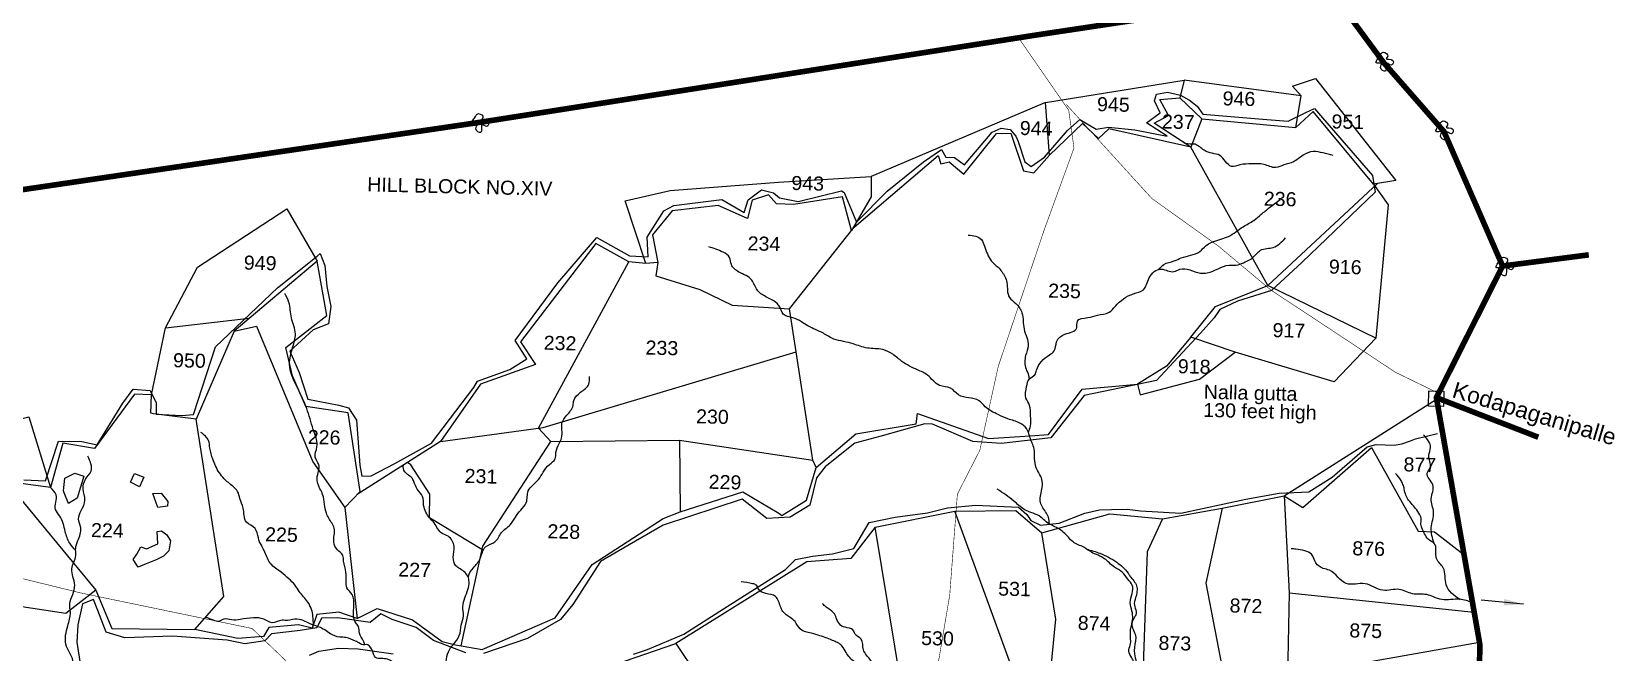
# Model space of a CAD drawing. Header units: feet. Extents: x 786471 to 797175, y 1568667 to 1582707.
# Drawn here: x 792654 to 795469, y 1576350 to 1577455 of the extents above; entities that cross this region are included whole.
import ezdxf
from ezdxf.enums import TextEntityAlignment as Align

# ---------------------------------------------------------------- set-up
doc = ezdxf.new("R2010")
doc.units = ezdxf.units.FT
doc.header["$LTSCALE"] = 15
doc.header["$MEASUREMENT"] = 0
doc.linetypes.add('HIDDEN2', pattern=[0.1875, 0.125, -0.0625])
for name, color, linetype in [('HILL', 17, 'Continuous'), ('PLOT', 7, 'Continuous'), ('PLOT NO', 7, 'Continuous'), ('ROADS', 6, 'Continuous'), ('TANKS-STREAM', 4, 'Continuous'), ('text2', 7, 'Continuous'), ('VILLAGE STONES', 240, 'Continuous')]:
    doc.layers.add(name, color=color, linetype=linetype)
doc.layers.add('VILLAGE BOUNDRY', color=5, linetype='HIDDEN2', lineweight=100)
doc.styles.get("Standard").update_dxf_attribs({"font": 'arial.ttf'})
doc.linetypes.add('DOTS', pattern='A,1e-06,-3,["●",Standard,S=3,R=0,X=-1.25,Y=-1.25],-3', length=6.000001)
doc.dimstyles.get("Standard").update_dxf_attribs({"dimtxt": 0.18, "dimasz": 35, "dimexe": 0.18, "dimexo": 0.0625, "dimgap": 0.09, "dimtad": 0, "dimtih": 1, "dimtoh": 1, "dimdec": 4, "dimzin": 0, "dimdsep": 46, "dimtxsty": 'Standard', "dimcen": 0.09, "dimadec": 0, "dimazin": 0, "dimtfac": 1, "dimtdec": 4, "dimtofl": 0, "dimtmove": 0, "dimatfit": 3, "dimfxl": 1, "dimtolj": 1, "dimtzin": 0, "dimarcsym": 0})

msp = doc.modelspace()

# ---------------------------------------------------------------- linework, layer by layer
at = {"layer": 'HILL', "lineweight": -2}
for points in [[(792640.5, 1576657.2), (792678.7, 1576655.4), (792702.1, 1576725.7), (792743.5, 1576725.6), (792771, 1576719.4), (792817, 1576793.9), (792834.9, 1576818.3), (792865.5, 1576816.5), (792875.9, 1576794.4), (792876.1, 1576774), (792921.7, 1576771.6), (792942.9, 1576773.3), (792982, 1576894.1), (793092.3, 1576999), (793162.8, 1577055.5), (793168.5, 1577060), (793176.6, 1577039.1), (793180.5, 1577001.6), (793187.6, 1576965.8), (793183.5, 1576935.2), (793155.9, 1576924.2), (793114.4, 1576886.5), (793130.9, 1576848.1), (793146.3, 1576800.8), (793201.5, 1576789.9), (793218.8, 1576785.6), (793232.9, 1576763.4), (793239.1, 1576683.1), (793242.5, 1576663.9), (793259.2, 1576664.4), (793301.4, 1576686.4), (793367, 1576722.6), (793442, 1576821.3), (793449, 1576832.9), (793506.4, 1576853.5), (793536.4, 1576872.4), (793515.7, 1576905.2), (793591.7, 1577008.1), (793661.7, 1577088.8), (793719.9, 1577055.9), (793752.8, 1577054.4), (793751.3, 1577089), (793781.1, 1577135.9), (793798.7, 1577145.5), (793884.2, 1577156.4), (793923.9, 1577133.2), (793931.1, 1577155.9), (793954.9, 1577173.7), (793976, 1577168.2), (793987, 1577159.4), (794020.1, 1577152.7), (794097.6, 1577172), (794102.2, 1577168.6), (794124.2, 1577116.1), (794178.5, 1577171.4), (794243.8, 1577223.5), (794275.8, 1577245.4), (794283.1, 1577231.6), (794298.6, 1577231.2), (794316.4, 1577218), (794365.7, 1577276), (794381.8, 1577283.5), (794398.2, 1577281.2), (794408.1, 1577269), (794412.5, 1577259.4), (794424, 1577223.3), (794435.6, 1577215.2), (794458.9, 1577232), (794500.1, 1577279.1), (794522.1, 1577299.1), (794551.1, 1577281.4), (794573.2, 1577285.4), (794619.9, 1577280.4), (794677.9, 1577269.3), (794640.8, 1577293.1), (794665.5, 1577310.4), (794655.4, 1577331.9), (794658.8, 1577344.2), (794678.1, 1577347.7), (794701.6, 1577341.9), (794717.7, 1577333.2), (794731, 1577322.3), (794741.3, 1577308.5), (794855.4, 1577298.9), (794893.1, 1577295.9), (794924.9, 1577311.2), (794940.1, 1577318.5), (794954.7, 1577301.5), (795043.8, 1577199.1), (795048.5, 1577169.5), (794918.2, 1577044.8), (794863.5, 1576994.4), (794803.3, 1576975.5), (794771.6, 1576960.6), (794761.5, 1576945.7), (794737.2, 1576918.1), (794697.2, 1576875.3), (794658.7, 1576834.2), (794547.2, 1576811.1), (794529.6, 1576807.4), (794470.7, 1576732), (794381.9, 1576722), (794331.7, 1576725.4), (794259.7, 1576756), (794245.8, 1576756.9), (794165.5, 1576734.5), (794121.4, 1576722.2), (794068.1, 1576680.4), (794053, 1576660.5), (794040.9, 1576611.9), (794005.9, 1576590.9), (793964.4, 1576588.2), (793920.6, 1576622.9), (793779.8, 1576576.7), (793719.3, 1576541.5), (793668.2, 1576511.7), (793618.4, 1576435.1), (793596.9, 1576408.4), (793537.6, 1576374.3), (793459.7, 1576348)], [(793726.8, 1576346.6), (793751.6, 1576355), (793816.6, 1576382.2), (793887.3, 1576427.5), (793997.5, 1576497.7), (794015.7, 1576515.4), (794045.8, 1576521.1), (794081.3, 1576525.6), (794119.5, 1576534.8), (794146.6, 1576581.1), (794192.8, 1576590.7), (794250.4, 1576598.5), (794286.2, 1576607.2), (794336.9, 1576612.2), (794413.1, 1576608.6), (794427.9, 1576595.2), (794435.1, 1576585), (794452.1, 1576576.2), (794485.5, 1576579.9), (794531.1, 1576597.5), (794557.1, 1576604), (794578.8, 1576604.3), (794606.3, 1576604.8), (794630.1, 1576601.9), (794702.3, 1576597.8), (794818.2, 1576623), (794877.1, 1576633.2), (794930.5, 1576635.9), (794971.7, 1576661.9), (795034, 1576715.7), (795050.3, 1576720), (795082.1, 1576718.9), (795096.2, 1576721.1), (795111.1, 1576726.7), (795120.5, 1576730.2), (795159.4, 1576739.5)], [(793427.7, 1576349.2), (793370.4, 1576370.9), (793339.2, 1576394.1), (793296.9, 1576408.6), (793276.2, 1576418.8), (793257.4, 1576402.8), (793199.8, 1576411.2), (793170.7, 1576410.7), (793162.5, 1576393.7), (793132.5, 1576389.1), (793081.7, 1576383), (793069.9, 1576370.7), (793034.3, 1576365), (793002.7, 1576371.5), (792905.3, 1576378.8), (792820.2, 1576375.6), (792787.1, 1576386), (792771.9, 1576424.6), (792764.4, 1576443.8), (792744.8, 1576436.1), (792736.6, 1576399.2), (792734.5, 1576367.8), (792741, 1576325.7)], [(793149.6, 1576345), (793166.2, 1576352), (793201.3, 1576357.2), (793236, 1576356.4), (793298.2, 1576347.2)]]:
    msp.add_lwpolyline(points, dxfattribs=at)
at = {"layer": 'HILL', "linetype": 'ByBlock', "lineweight": -2}
for points in [[(792711, 1576637.5), (792713.1, 1576659.9), (792731.4, 1576669.3), (792747.1, 1576663.9), (792735.6, 1576624.7), (792720.2, 1576614.7), (792712, 1576634), (792711, 1576637.5)], [(792830.6, 1576652.8), (792837.4, 1576668.7), (792853.9, 1576661.7), (792851.7, 1576656.4), (792846.6, 1576644.4), (792830.6, 1576652.8)], [(792870, 1576633), (792884.9, 1576633.6), (792897, 1576618.8), (792896.6, 1576610.2), (792879.1, 1576608.1), (792870, 1576633)], [(792841.9, 1576524.9), (792848.6, 1576537.7), (792858.7, 1576534.3), (792879.2, 1576543.4), (792878.1, 1576565.1), (792885.8, 1576566.6), (792895.4, 1576559.2), (792901.6, 1576548.7), (792898.6, 1576530.6), (792889.2, 1576521.4), (792876.3, 1576514.5), (792858.2, 1576507.4), (792844.1, 1576501.9), (792835, 1576515), (792841.9, 1576524.9)]]:
    msp.add_lwpolyline(points, dxfattribs=at)
at = {"layer": 'PLOT', "lineweight": -2}
for points in [[(794460.8, 1577329.3), (794708.1, 1577368.9), (794700.4, 1577337.1), (794739.6, 1577300.2), (794719.8, 1577249.8), (794654.5, 1577292.3), (794680.4, 1577306.2), (794664.8, 1577334.5), (794700.4, 1577337.1)], [(794739.6, 1577300.2), (794906.8, 1577284.5), (794916.3, 1577341.2), (794708.1, 1577368.9)], [(794916.3, 1577341.2), (794901, 1577357.9), (794942.1, 1577372), (795085.5, 1577190.1), (795045.2, 1577183.5), (794937.7, 1577312.8), (794906.8, 1577284.5)], [(793234.1, 1576410.2), (793270, 1576427.9), (793333.2, 1576407.7), (793385.6, 1576369.2), (793409.6, 1576363.1), (793457.1, 1576354.8), (793587, 1576411.5), (793653.1, 1576506.2), (793779.8, 1576588.3), (793809.7, 1576600.2), (793921.5, 1576635.9), (793985.9, 1576597.6), (793991.1, 1576593.9), (794035.3, 1576620.9), (794052, 1576678.9), (794046.3, 1576692), (794016.6, 1576885.2), (794004.9, 1576961.4), (794120.1, 1577107.1), (794269.4, 1577234.6), (794274.6, 1577219.6), (794289.1, 1577223.5), (794315.4, 1577201.6), (794373.7, 1577274.1), (794399.2, 1577274.7), (794421.8, 1577207.1), (794440.4, 1577203.7), (794467.9, 1577235.3), (794460.8, 1577329.3), (794150, 1577197.5), (794150.3, 1577160.9), (794115.5, 1577101.3), (794099.3, 1577161.2), (794011.8, 1577147.2), (793981.7, 1577148.8), (793967.2, 1577164.4), (793938.5, 1577154.9), (793930.1, 1577122.4), (793877.8, 1577145.4), (793795.9, 1577135.9), (793760.4, 1577093.3), (793770.3, 1577044.3), (793749, 1577042.6), (793712.1, 1577153.9), (793792.1, 1577172.5), (793985, 1577187.3), (794150, 1577197.5)], [(794719.7, 1576911.1), (794763.6, 1576966), (794857, 1577003.3), (794719.8, 1577249.8), (794574, 1577282.4), (794555.5, 1577264.8), (794527.1, 1577291.7), (794467.9, 1577235.3)], [(795045.2, 1577183.5), (795071.8, 1577147.1), (795049.7, 1576909.2), (794857, 1577003.3), (795052.6, 1577184.8)], [(792868, 1576808.3), (792892.5, 1576927.7), (792949.5, 1577035.9), (793108.9, 1577139.6), (793162.8, 1577046.8), (793014.9, 1576922.1), (792947.4, 1576764.9)], [(793749, 1577042.6), (793718.6, 1577045.2), (793659.5, 1577078), (793525.4, 1576903), (793552.3, 1576862.5), (793454.3, 1576827.5), (793382.6, 1576725.3), (793234.2, 1576630.8)], [(793014.9, 1576922.1), (793055.1, 1576930.6), (793155.3, 1576688.9), (793212.4, 1576607.8), (793239.4, 1576636.3), (793218.2, 1576776.4), (793142.9, 1576787.6), (793118.9, 1576842.2), (793107, 1576892.9), (793180.5, 1576950), (793162.8, 1577046.8)], [(793557.2, 1576749), (793718.6, 1577045.2)], [(793770.3, 1577044.3), (793766.3, 1577020.6), (793844.7, 1576995.8), (793902.5, 1576968.2), (794004.9, 1576961.4)], [(792892.5, 1576927.7), (793042, 1576945)], [(794052, 1576678.9), (794122.9, 1576739), (794230.5, 1576756.9), (794232.7, 1576775.5), (794359.6, 1576730.6), (794433.7, 1576735.7), (794466, 1576738), (794526.5, 1576818.6), (794624.6, 1576827.3), (794629.4, 1576808.6), (794735.3, 1576836.3), (794798.7, 1576884.2), (794719.7, 1576911.1), (794676.6, 1576859.8), (794624.6, 1576827.3)], [(795049.7, 1576909.2), (794975.2, 1576831.7), (794798.7, 1576884.2)], [(793382.6, 1576725.3), (793565.8, 1576750.2), (794016.6, 1576885.2)], [(792768.4, 1576460.4), (792797.2, 1576392.2), (792945, 1576390.6), (792996.5, 1576449.4), (792947.4, 1576764.9), (792871.1, 1576774.6), (792866.8, 1576776.1), (792868, 1576808.3), (792837.4, 1576809.9), (792766.3, 1576713.1), (792710, 1576722.6), (792687.7, 1576643.2)], [(793756.9, 1575817.3), (793638.8, 1575840.4), (793637.8, 1575897.7), (793648.6, 1575954.5), (793946.4, 1576011.4), (793914.2, 1576198.5), (794215.9, 1576220.9), (794157.4, 1576573), (794299.1, 1576601.5), (794408.2, 1576602.4), (794454.3, 1576562.7), (794575.6, 1576596.4), (794669.4, 1576587.9), (794775.8, 1576606.6), (794886, 1576628.8), (795158, 1576800.5)], [(792415, 1576668.5), (792414, 1576709.1), (792649.1, 1576769.6), (792687.7, 1576643.2), (792608.7, 1576654.3), (792607.9, 1576676.1), (792576, 1576691.4), (792415, 1576668.5)], [(793557.2, 1576749), (793579.6, 1576725.3), (793808.9, 1576727.9), (794046.3, 1576692)], [(793419.9, 1576361.3), (793458.1, 1576539.3), (793579.6, 1576725.3)], [(793808.9, 1576727.9), (793809.7, 1576600.2)], [(794886, 1576628.8), (794919.5, 1576607.8), (795041.7, 1576714.5), (795125.2, 1576565.6), (795154.3, 1576564.6), (795206.9, 1576523.4)], [(793330, 1576683.8), (793324.1, 1576688.1)], [(793456.7, 1576532.8), (793363.1, 1576589.4), (793364.1, 1576631.8), (793330, 1576683.8)], [(792608.7, 1576654.3), (792768.4, 1576460.4), (792715.3, 1576419.2), (792569.6, 1576441.2)], [(794886, 1576628.8), (794895.3, 1576456.2), (794892.2, 1576307.6), (794881.6, 1576102.5)], [(793212.4, 1576607.8), (793234.1, 1576410.2), (793201.5, 1576421.7), (793162.6, 1576417.6), (793154.4, 1576393.1), (793129.9, 1576399.2), (793076.9, 1576393.9), (793067.4, 1576378), (793021.5, 1576374.6), (792945, 1576390.6)], [(794449.8, 1576189.3), (794299.1, 1576601.5)], [(794775.8, 1576606.6), (794746.6, 1576473.3), (794779, 1576307.1), (794759.5, 1576127.2), (794737.3, 1575933.4)], [(794157.4, 1576573), (794114.2, 1576517.2), (794035.6, 1576511.2), (793802.1, 1576365.4), (793914.2, 1576198.5), (793690.9, 1576174.3), (793661.2, 1576214.8), (793595.6, 1576215.8), (793601.9, 1576297), (793802.1, 1576365.4)], [(794669.4, 1576587.9), (794642.2, 1576528.7), (794634.6, 1576309.4)], [(794461.6, 1576226.2), (794479.3, 1576409.1), (794454.3, 1576562.7)], [(794895.3, 1576456.2), (795224.9, 1576421.4)], [(794892.2, 1576307.6), (795234.3, 1576367.9)]]:
    msp.add_lwpolyline(points, dxfattribs=at)
at = {"layer": 'ROADS', "linetype": 'DOTS', "lineweight": -3, "ltscale": 0.25, "const_width": 1}
for points in [[(794015.8, 1574400.1), (794008.6, 1574613), (793999.7, 1574719.6), (794012, 1574887.8), (794036, 1575158), (794065.9, 1575213.9), (794064.7, 1575307.4), (794110.5, 1575416.5), (794144, 1575510), (794139.8, 1575639.1), (794171, 1575721.8), (794189.7, 1575871.7), (794245.6, 1576018.2), (794245.6, 1576188.1), (794290.2, 1576451.2), (794303.9, 1576631.6), (794343.9, 1576709.8), (794376.8, 1576859.4), (794459.2, 1577103.9), (794511.7, 1577248), (794502.3, 1577315.3), (794410.3, 1577448.1)], [(794497.8, 1577325.8), (794650.4, 1577158.2), (794769, 1577073.4), (794863.5, 1576994.4), (794937, 1576946.1), (795084.3, 1576848.8), (795164.8, 1576809.6)], [(794199.4, 1575884), (794059.4, 1575917.6), (793911.1, 1575969.6), (793731.9, 1576038.9), (793652.2, 1576087.3), (793580.2, 1576146.2), (793553.1, 1576169.7), (793452.4, 1576218.1), (793291.3, 1576268.4), (793118.7, 1576324), (793047.1, 1576392.4), (792741.7, 1576455.7), (792381.3, 1576544.3), (792234.5, 1576573.6), (792052.7, 1576629.6), (791791.2, 1576745), (791631, 1576846.7), (791563.4, 1576855.9)]]:
    msp.add_lwpolyline(points, dxfattribs=at)
at = {"layer": 'TANKS-STREAM', "lineweight": -2}
for points in [[(794973.7, 1577234.9), (794955.6, 1577239.2), (794937.8, 1577241.8), (794920, 1577235), (794902.7, 1577223.5), (794885.5, 1577218), (794871.3, 1577213.2), (794850.3, 1577218.8), (794828.2, 1577219.9), (794807.5, 1577218), (794792.5, 1577215.4), (794771.5, 1577234.7), (794758.2, 1577238.6), (794743.6, 1577244), (794727.5, 1577254.6), (794710.2, 1577256.1), (794703.9, 1577260.2)], [(794662.8, 1577031.8), (794671.8, 1577040.7), (794690.5, 1577046.9), (794703, 1577052.4), (794735.7, 1577063.7), (794747.2, 1577074.3), (794786.9, 1577090.6), (794813.1, 1577107.8), (794832.1, 1577119.2), (794845.4, 1577130), (794860.3, 1577142.1), (794879.1, 1577156.5)], [(794323.3, 1577093.1), (794346.7, 1577084.9), (794352.3, 1577073.2), (794357.3, 1577059.3), (794364.4, 1577047.1), (794376.4, 1577035.6), (794388.4, 1577019.4), (794392, 1577008.5), (794396.5, 1576982.1), (794408.3, 1576971), (794419, 1576954.6), (794422.7, 1576925.7), (794430.3, 1576895.9), (794425.6, 1576878.5), (794426.2, 1576854.4), (794430.8, 1576843), (794431.9, 1576836.6)], [(794430.3, 1576741.9), (794434.4, 1576753), (794434.3, 1576771.3), (794432.7, 1576789.7), (794426, 1576802.6), (794427.3, 1576823.3), (794432.3, 1576837.1), (794441.9, 1576844.2), (794445.1, 1576852.5), (794467.8, 1576879.7), (794476.4, 1576886.7), (794480.8, 1576903.1), (794495.5, 1576916.4), (794516.5, 1576927.8), (794517.8, 1576939.7), (794536.2, 1576946), (794553.6, 1576950.4), (794574.6, 1576955.5), (794585.4, 1576966.2), (794617.9, 1576988.6), (794635.3, 1576995.6), (794645.6, 1577016.9), (794667.1, 1577032.3), (794689.8, 1577028), (794700.3, 1577032.1), (794736.9, 1577025.3), (794749.1, 1577025.6), (794788.2, 1577039.4), (794804.3, 1577040), (794816.5, 1577045.1), (794829.7, 1577052.4), (794844.2, 1577065.9), (794866.7, 1577071.1), (794888.6, 1577087.8)], [(794468, 1576578.4), (794466, 1576590.4), (794461, 1576600.1), (794451.4, 1576619.5), (794455.2, 1576643.4), (794454.5, 1576658), (794444.5, 1576678.7), (794441.6, 1576695.1), (794440.5, 1576712.1), (794433, 1576733.2), (794427, 1576748.8), (794415.4, 1576758.2), (794394, 1576765.7), (794376.5, 1576773.3), (794353.5, 1576787.4), (794342.6, 1576798), (794306.1, 1576808.5), (794291.8, 1576820.4), (794272.1, 1576825.2), (794250.9, 1576843.4), (794232.6, 1576853), (794205.2, 1576868), (794188.8, 1576880.7), (794170.9, 1576889), (794143.5, 1576891.8), (794118.1, 1576899.2), (794101.2, 1576903.5), (794083.6, 1576907.9), (794065.1, 1576918.1), (794037.5, 1576931.2), (794025.9, 1576938.5), (794010.5, 1576945.7), (793993.6, 1576952.3), (793987.4, 1576965), (793962.5, 1576983.3), (793947.1, 1576995.4), (793937.7, 1577012.7), (793914.5, 1577027.2), (793901.2, 1577040.3), (793898, 1577052.8), (793886.4, 1577062.4), (793860.7, 1577072)], [(793248.1, 1576363.4), (793245.5, 1576370), (793238.5, 1576384), (793236.6, 1576396.1), (793231.8, 1576402.6), (793227.8, 1576415.5), (793228.4, 1576433.6), (793225.2, 1576452.8), (793216, 1576464.7), (793214.5, 1576476.7), (793214.3, 1576492.7), (793210.2, 1576512.5), (793208.5, 1576522.6), (793199.1, 1576532.5), (793192.7, 1576546.1), (793193.3, 1576570.8), (793188.9, 1576580.3), (793179.5, 1576597.6), (793175.9, 1576613.5), (793172.8, 1576631.3), (793168, 1576641), (793162.9, 1576660.2), (793166, 1576684.3), (793159.4, 1576697.7), (793162.7, 1576715.9), (793157.7, 1576742), (793146, 1576779.6), (793130.9, 1576814.9), (793114, 1576863.1), (793119.3, 1576892.9), (793124.3, 1576917.3), (793117.2, 1576945.7), (793112.6, 1576973), (793105.2, 1576989.2)], [(792883.6, 1576172), (792901.3, 1576170.3), (792906.6, 1576161.6), (792913.9, 1576157.5), (792923.6, 1576155.3), (792933.6, 1576147.7), (792946.8, 1576134.5), (792960.8, 1576133.9), (792971.5, 1576129.9), (792981.1, 1576122.9), (792987.1, 1576115.5), (793008.4, 1576113.4), (793028.6, 1576107.3), (793046.5, 1576102.1), (793057.7, 1576100.3), (793081.3, 1576093.8), (793103.6, 1576090.6), (793124, 1576084.9), (793139.4, 1576081.5), (793159.8, 1576079.6), (793169.4, 1576075.9), (793181.5, 1576076.2), (793191.5, 1576078.2), (793200.8, 1576087), (793206.7, 1576097.5), (793215.4, 1576104), (793222.7, 1576115.1), (793230.7, 1576125.6), (793243.5, 1576133.8), (793255.3, 1576140.9), (793269.1, 1576150.5), (793282.3, 1576156.3), (793295.8, 1576169.1), (793313.1, 1576172.8), (793330.1, 1576178.2), (793346.1, 1576187.4), (793357.2, 1576194.8), (793374.2, 1576192.8), (793398.8, 1576181.4), (793416, 1576175.6), (793431.2, 1576176.1), (793450.6, 1576172.5), (793473.6, 1576173.6), (793489.3, 1576169.9), (793500.8, 1576168.3), (793507.3, 1576171.2), (793491.6, 1576189.2), (793483.1, 1576202.8), (793477.5, 1576220.6), (793470, 1576231.2), (793445.2, 1576247.3), (793431.7, 1576261.6), (793413.6, 1576266.1), (793401.8, 1576279.8), (793391, 1576285), (793374.2, 1576292.6), (793364.9, 1576300.3), (793369.7, 1576308.2), (793376.1, 1576313.8), (793389.3, 1576323.5), (793392.7, 1576333.2), (793396.9, 1576350.9), (793405.8, 1576364.1), (793416.3, 1576379.8), (793419.9, 1576398.4), (793423.8, 1576415.1), (793422.7, 1576431.5), (793431.8, 1576461.8), (793433.8, 1576475.5), (793432.9, 1576484.7), (793441.6, 1576500.6), (793453.3, 1576516.9), (793463.2, 1576537.8), (793479.9, 1576546.7), (793491.5, 1576563.1), (793506.8, 1576577.1), (793516.3, 1576590.4), (793525.8, 1576603.1), (793535.6, 1576616.4), (793539.3, 1576637.3), (793557.6, 1576657.8), (793565.6, 1576670.7), (793576.9, 1576684.7), (793587, 1576694.4), (793588.6, 1576705.8), (793594.5, 1576721.9), (793598.4, 1576731.5), (793599.3, 1576746.4), (793599.3, 1576757.9), (793607.8, 1576772), (793619.1, 1576789.5), (793620.5, 1576798.7), (793632.4, 1576813.1), (793647, 1576827.3), (793648.6, 1576840.9)], [(793156.3, 1576398.6), (793155.6, 1576413.8), (793152.9, 1576426.4), (793146.6, 1576439.1), (793131, 1576458.4), (793123.1, 1576470), (793112.5, 1576480.9), (793098.7, 1576492.8), (793080.1, 1576507.8), (793070, 1576528.2), (793058.2, 1576553.7), (793052.4, 1576570.6), (793037.3, 1576581.8), (793031.2, 1576606.9), (793025.3, 1576623.6), (793021.3, 1576636.4), (793012.8, 1576645.6), (792997.4, 1576659.1), (792981.9, 1576682), (792977.2, 1576693.8), (792971.8, 1576713.7), (792969.4, 1576727.2), (792955.7, 1576741.7)], [(795153.4, 1576543.8), (795148.4, 1576571.8), (795152.5, 1576599.8), (795148.4, 1576623.3), (795151.1, 1576648.3), (795141.1, 1576668.9), (795146.2, 1576679), (795144, 1576700.9), (795147.2, 1576714.3), (795143.7, 1576726.1), (795134.6, 1576737.4)], [(794364.1, 1575418.6), (794386.8, 1575423.1), (794407.5, 1575428.1), (794427.1, 1575426.4), (794446.6, 1575426.5), (794470.8, 1575434.3), (794486.2, 1575435.4), (794501.3, 1575435.1), (794520.1, 1575447.8), (794534.4, 1575455.8), (794558.5, 1575458), (794584.3, 1575468.8), (794619.2, 1575460.8), (794636.6, 1575456.1), (794678.1, 1575443), (794702.1, 1575424.1), (794712.6, 1575414.6), (794726.2, 1575388.5), (794741.5, 1575379.8), (794763.2, 1575341.8), (794769.9, 1575322.8), (794777.5, 1575318.8), (794799, 1575325.6), (794813.9, 1575323.7), (794840.1, 1575314.1), (794855.1, 1575309.6), (794877.5, 1575300.9), (794900.5, 1575296.6), (794914.1, 1575295.5), (794923.4, 1575295.1), (794931.1, 1575297.6), (794943.4, 1575300.8), (794940.9, 1575327.1), (794942.6, 1575343.1), (794949.4, 1575352.6), (794961.5, 1575363.5), (794971.9, 1575385.3), (794975.3, 1575405.3), (794988.7, 1575422.4), (794995.4, 1575456.8), (794986.2, 1575487.4), (794987.7, 1575522.7), (794983.2, 1575544.5), (794971.4, 1575567.3), (794962.5, 1575584.4), (794960, 1575603.5), (794949.3, 1575632.9), (794944.6, 1575649.9), (794920.7, 1575674), (794908.5, 1575688.2), (794901.6, 1575702.9), (794893.3, 1575711.4), (794883.7, 1575725.2), (794863.1, 1575746.5), (794851.8, 1575757.3), (794841, 1575765.3), (794830, 1575782.8), (794821.6, 1575803.8), (794805.3, 1575821.8), (794797.7, 1575840.1), (794794.1, 1575878.4), (794782.5, 1575896.6), (794765.1, 1575912.1), (794745.4, 1575937.1), (794729.9, 1575949.5), (794720.5, 1575978.2), (794708.8, 1575998.5), (794694.9, 1576016.4), (794676.7, 1576030.5), (794666.6, 1576044.5), (794661.1, 1576056.6), (794648.5, 1576065.8), (794626.6, 1576071.9), (794603.3, 1576066.5), (794589.5, 1576077.2), (794578.9, 1576080.6), (794568.5, 1576087.8), (794553.9, 1576099.3), (794542.1, 1576115.7), (794530, 1576126.6), (794516.4, 1576139.1), (794510.3, 1576149.6), (794492.4, 1576161.8), (794483.4, 1576176.2), (794470.8, 1576185), (794456.3, 1576191.9), (794444.9, 1576202.5), (794431.5, 1576213.4), (794423, 1576220.2), (794414.9, 1576226.8), (794394.7, 1576229), (794379.5, 1576235.8), (794356.1, 1576243.9), (794334.8, 1576246.7), (794321.5, 1576253), (794305.7, 1576255.5), (794288.8, 1576253.8), (794277, 1576259.8), (794264, 1576260.1), (794252.4, 1576255.5), (794248.5, 1576247), (794248.1, 1576230.4), (794246.3, 1576216.8), (794234.6, 1576208.4), (794230.5, 1576187.5), (794228.2, 1576176.2), (794215.1, 1576166), (794205.2, 1576159.1), (794190.8, 1576158.3), (794178.1, 1576159.9), (794161.4, 1576160.4), (794147.8, 1576154.6), (794141.1, 1576155.2), (794122.3, 1576159.9), (794110.8, 1576163.3), (794087, 1576159.9), (794067.6, 1576160.4), (794057.7, 1576155.3), (794041.9, 1576155.1), (793999.1, 1576152.2), (793968.6, 1576150.7), (793943.5, 1576159.7), (793929.5, 1576166.4), (793907.3, 1576169.1), (793892, 1576162.3), (793876.9, 1576159.3), (793860.7, 1576155.8), (793844.7, 1576158.2), (793821.5, 1576155.3), (793806, 1576152.8), (793785.4, 1576152.6), (793765.1, 1576149.9), (793742, 1576141.2), (793723.8, 1576143.9), (793708.7, 1576145), (793690.5, 1576143.8), (793674.7, 1576144.7), (793645.6, 1576149.8), (793619.7, 1576145.5), (793603.4, 1576149.8), (793583.1, 1576149.9), (793555.5, 1576153.2), (793541.1, 1576151), (793527.4, 1576156.8), (793492.9, 1576160.9), (793467.7, 1576159.2), (793446.5, 1576166), (793421.4, 1576166.7), (793386.6, 1576175.9), (793364.1, 1576186), (793339.9, 1576173.8), (793326.1, 1576169.5), (793310.1, 1576164), (793296.1, 1576155.1), (793281.2, 1576148.9), (793257.6, 1576132), (793242.1, 1576121.4), (793225, 1576100), (793221.8, 1576096.9), (793213.7, 1576092), (793206.8, 1576082.7), (793194.5, 1576071.1), (793181.4, 1576067.6), (793160.6, 1576069.6), (793127.1, 1576076.4), (793107.4, 1576084.4), (793074.9, 1576085), (793063.3, 1576091.5), (793032.9, 1576097.4), (793024.6, 1576101.9), (793010, 1576104.5), (792994.5, 1576106.4), (792986.4, 1576111.5), (792973.8, 1576120.6), (792963.6, 1576126.3), (792946, 1576130.8), (792935.5, 1576139.5), (792922.2, 1576150), (792906.8, 1576155.6), (792888.1, 1576171.5), (792873.1, 1576174.8), (792861.3, 1576185.3), (792856, 1576199.9), (792850.1, 1576212.8), (792832.9, 1576231.1), (792821.3, 1576243.3), (792810.4, 1576256.6), (792788.5, 1576263.2), (792772.2, 1576267), (792751.7, 1576285.3), (792742.1, 1576298.8), (792729.2, 1576313.6), (792727.9, 1576335.1), (792721.7, 1576349.4), (792715.3, 1576364.4), (792718.6, 1576397.1), (792723.2, 1576421.3), (792722.1, 1576436.2), (792727.6, 1576452.9), (792730.9, 1576469.6), (792725.9, 1576498.9), (792732.8, 1576522.4), (792732.7, 1576535.2), (792736.8, 1576548.9), (792741.6, 1576571.7), (792737.7, 1576587.7), (792742.7, 1576602.5), (792749.1, 1576620.8), (792746.2, 1576641.2), (792750.2, 1576658.3), (792760.2, 1576672.8), (792754.3, 1576699.2)], [(793432.9, 1576483), (793426.6, 1576492), (793417.6, 1576498.4), (793410.1, 1576504.2), (793405.5, 1576519), (793407.2, 1576538.5), (793396.3, 1576556.6), (793384, 1576562.9), (793376.4, 1576572.5), (793369.8, 1576582.7), (793363.1, 1576589.4), (793356.9, 1576599.5), (793352.8, 1576611.3), (793351, 1576627.5), (793341.3, 1576640.7), (793335.4, 1576654.2), (793331.5, 1576660.7), (793324, 1576666.7), (793316.6, 1576677.6), (793316.8, 1576683.4)], [(795199.8, 1576443.6), (795175, 1576470.1), (795169.8, 1576500.4), (795157.9, 1576516.9), (795153.8, 1576544), (795143, 1576551.2), (795136.6, 1576561.1), (795131.4, 1576571.4), (795130, 1576580.2), (795130.4, 1576588.1), (795124.3, 1576601), (795116.7, 1576610.9), (795108.1, 1576620.9), (795103.1, 1576629.8), (795100.3, 1576640.7), (795097.9, 1576649.1), (795094.5, 1576656.1), (795084.8, 1576668.2)], [(792732.7, 1576531.1), (792722, 1576544.5), (792714.1, 1576565), (792704.4, 1576592.6), (792697, 1576604.4), (792697.8, 1576630.4), (792687.7, 1576643.2)], [(794893.3, 1575840.6), (794883.9, 1575845.8), (794877.8, 1575856), (794869, 1575872), (794861.5, 1575885.8), (794857.3, 1575895.7), (794853.1, 1575904.9), (794840.3, 1575913.1), (794828.6, 1575923.8), (794823.6, 1575941.6), (794812.6, 1575954.2), (794791.2, 1575972.4), (794780.5, 1575983.4), (794771.5, 1576004.2), (794765.8, 1576020.2), (794756.6, 1576024.6), (794741.5, 1576041.6), (794737.2, 1576060.9), (794722.7, 1576076.3), (794716.6, 1576085.9), (794709.8, 1576101.8), (794699.7, 1576116.6), (794689.2, 1576124.2), (794681, 1576136.8), (794676, 1576152.7), (794667.4, 1576164.4), (794659.9, 1576189), (794651.3, 1576198.4), (794647.3, 1576211), (794647, 1576220.3), (794633.3, 1576236.9), (794624.2, 1576258.9), (794625.2, 1576275.8), (794622.1, 1576282.5), (794616.7, 1576305.7), (794618.3, 1576331.2), (794615, 1576340.1), (794609.4, 1576352), (794612, 1576362.9), (794612.7, 1576373.3), (794612.5, 1576390.1), (794616.3, 1576410), (794615, 1576423.5), (794612.1, 1576438.6), (794615.6, 1576469.3), (794607.8, 1576480), (794597.6, 1576492.7), (794583.8, 1576501.5), (794566.1, 1576516.7), (794542.7, 1576528.3), (794529.1, 1576537), (794510, 1576546.6), (794501.8, 1576555), (794483.2, 1576570.7), (794462, 1576582.4), (794452.7, 1576590.8), (794438.7, 1576597.7), (794422.8, 1576604.5), (794404.7, 1576619.2), (794375, 1576640.4)], [(792728.2, 1574890.2), (792754.9, 1574905.6), (792778.2, 1574919.2), (792796.7, 1574940.6), (792821.8, 1574989.7), (792825.6, 1575027.6), (792833.3, 1575066.2), (792834.3, 1575125.6), (792817.8, 1575189.3), (792802.7, 1575210.4), (792802, 1575243.1), (792794.2, 1575283.7), (792806.1, 1575306.3), (792797.2, 1575324.8), (792811.4, 1575349.5), (792821.3, 1575378), (792833.2, 1575407.9), (792841.5, 1575438.9), (792859.7, 1575467.3), (792866, 1575489.6), (792874.5, 1575515.2), (792881.6, 1575542.1), (792888.8, 1575572.3), (792896.9, 1575592.7), (792896.5, 1575631.6), (792905.1, 1575661.9), (792903.9, 1575681.6), (792897.2, 1575702.5), (792893.7, 1575725.9), (792886.5, 1575744.7), (792885.5, 1575784.4), (792885.8, 1575825.3), (792887.8, 1575856.8), (792867.2, 1575888.8), (792862.3, 1575901.6), (792857, 1575921.8), (792841.1, 1575934.4), (792814.7, 1575944.4), (792809.4, 1575950.7), (792802.9, 1575977.4), (792801.1, 1576013.2), (792796.5, 1576039.2), (792788.9, 1576052.3), (792779.1, 1576072.3), (792764.3, 1576095.3), (792754.6, 1576117.6), (792745, 1576138.3), (792731.2, 1576153), (792722, 1576167.3), (792712.7, 1576188.1), (792675.6, 1576240.8), (792658.3, 1576268), (792649.2, 1576285.4), (792635.2, 1576302.5), (792614.3, 1576340.2), (792601.1, 1576359.4), (792588.2, 1576369.3), (792578.7, 1576389.8), (792560.3, 1576416.2), (792547.7, 1576424.3), (792540.8, 1576427.1), (792515.3, 1576453), (792503.7, 1576466.4), (792492.6, 1576474.1), (792469.8, 1576480.8), (792455.4, 1576487.1), (792438.9, 1576498.3), (792410.4, 1576515.5), (792393.1, 1576519.6), (792380.4, 1576527.3), (792362.6, 1576533), (792343.3, 1576534.2), (792322, 1576534), (792303.4, 1576536.3), (792281.9, 1576539.5), (792244.8, 1576544.2), (792217.3, 1576545.6), (792187, 1576549.2), (792158.5, 1576546.3), (792133.4, 1576548.4), (792097.2, 1576553.1), (792054.8, 1576553.4), (792048, 1576552.3), (792041, 1576532.5), (792039.4, 1576522.1), (792032.9, 1576511.7), (792016.3, 1576498.2), (792016.1, 1576482)], [(792027.3, 1576568), (792035, 1576561.1), (792050.4, 1576559.2), (792072.2, 1576559.3), (792088.4, 1576561.2), (792111.6, 1576562.5), (792137, 1576554.5), (792152.1, 1576551.1), (792167.9, 1576552.8), (792186.3, 1576555.4), (792212.3, 1576553.8), (792227.6, 1576551), (792250.5, 1576550), (792277.6, 1576551.1), (792294.5, 1576548.4), (792316.5, 1576542.2), (792329.4, 1576545.2), (792350.2, 1576545.1), (792366, 1576540.9), (792388.9, 1576531.2), (792405.7, 1576531.5), (792424.1, 1576524.5), (792432.9, 1576516.6), (792444.8, 1576509.1), (792456.9, 1576501.1), (792468.4, 1576498), (792483.2, 1576493.9), (792491.4, 1576487), (792507.3, 1576474.8), (792528, 1576455.8), (792541.9, 1576442.7), (792552.7, 1576430.9), (792568, 1576423.6), (792577.1, 1576412.1), (792583.8, 1576401.2), (792592.7, 1576385.2), (792599.9, 1576376.7), (792613.5, 1576360.9), (792620.7, 1576347.5), (792628.7, 1576335.2), (792633, 1576323.3), (792639, 1576310.7), (792648.1, 1576298.9), (792656.3, 1576288), (792665.6, 1576268.8), (792669.6, 1576258.3), (792684, 1576241.9), (792691.4, 1576230.1), (792701.2, 1576215.6), (792712.3, 1576197.9), (792726.1, 1576178.6), (792741.6, 1576152.8), (792755.5, 1576129.4), (792763.2, 1576112.8), (792774.5, 1576092.5), (792790.9, 1576065.6), (792798.5, 1576043.1), (792804.7, 1576019.7), (792807, 1576002.1), (792810.2, 1575985.9), (792810.6, 1575965.1), (792811.7, 1575954), (792837.7, 1575939.8), (792852.9, 1575932.4), (792861.5, 1575924.3), (792865.6, 1575916.1), (792869.5, 1575900.4), (792875.7, 1575893.2), (792880, 1575883.3), (792888.2, 1575875.2), (792891.9, 1575860.2), (792896.5, 1575845.1), (792891.9, 1575824.2), (792889.6, 1575803.8), (792890.5, 1575784.6), (792895, 1575773.4), (792893.8, 1575744.3), (792899.7, 1575734.1), (792903.1, 1575716.9), (792903.5, 1575704), (792908, 1575693.2), (792910.4, 1575680.7), (792911.7, 1575657.6), (792908.9, 1575645.6), (792903.7, 1575638.1), (792904, 1575611.4), (792900.8, 1575592.7), (792897.7, 1575576.7), (792890.2, 1575553.6), (792885.2, 1575529.6), (792877.6, 1575507.7), (792872.6, 1575493.5), (792863.3, 1575467.1), (792846.9, 1575433.6), (792843.9, 1575412.6), (792829.2, 1575397.4), (792823, 1575348.9), (792811.3, 1575328.8), (792807, 1575314), (792806.1, 1575306.3)], [(794534.2, 1576533.9), (794558, 1576526.3), (794587.8, 1576510.3), (794608, 1576491.2), (794611.5, 1576485.8), (794623.2, 1576468.3), (794621.6, 1576447.4), (794619.3, 1576433.9), (794622.5, 1576422.9), (794621, 1576414.8), (794614.7, 1576400.9), (794621.4, 1576379.3), (794621.2, 1576370.1), (794619.4, 1576347.3), (794622.5, 1576332.8), (794624, 1576321.4), (794624.1, 1576304.4), (794626.4, 1576285.4), (794629.2, 1576265.5), (794640.5, 1576244), (794645.7, 1576230.3), (794654.4, 1576208.1), (794660.3, 1576195.3), (794667.6, 1576177.2), (794674.4, 1576163.4), (794677.9, 1576163.3), (794676.4, 1576181.5), (794676.6, 1576192.7), (794672.9, 1576214.4), (794671.4, 1576231.8), (794677.1, 1576254), (794674.9, 1576266.1), (794670.2, 1576278.4), (794667.7, 1576306.2)], [(795221.6, 1576438.4), (795199.1, 1576444.5), (795167.3, 1576443.8), (795152.5, 1576448.5), (795140.3, 1576452.7), (795115.1, 1576454.3), (795091, 1576462), (795062.2, 1576460.4), (795030.5, 1576472.1), (794997, 1576472.3), (794967, 1576496.1), (794955.8, 1576499.4), (794942.7, 1576509.3), (794935.1, 1576524.5), (794923, 1576530.6), (794907, 1576533.8), (794899, 1576534.2)], [(794240.4, 1576248.1), (794248, 1576258.3), (794243.8, 1576263.6), (794236.1, 1576269), (794226.1, 1576274.9), (794206.2, 1576279.4), (794185.2, 1576297.3), (794165.4, 1576313.6), (794155.1, 1576319.7), (794134.6, 1576324.9), (794120.3, 1576333), (794105.7, 1576349.4), (794098, 1576361.5), (794081.3, 1576371.3), (794055.6, 1576380.6), (794040.3, 1576384.9), (794023.6, 1576391.6), (794014.6, 1576404.8), (794005.9, 1576412), (793993.1, 1576422.4), (793985.2, 1576440.9), (793979.6, 1576449.5), (793962.6, 1576454.7), (793950.2, 1576461.7), (793945.8, 1576469.4), (793939.1, 1576472.2), (793918.4, 1576475.7)], [(794153.9, 1576320.2), (794149.6, 1576335.4), (794142, 1576344.8), (794136.5, 1576354.6), (794132.5, 1576373.4), (794121.9, 1576382.6), (794117.7, 1576390.2), (794103.8, 1576394.5), (794093.7, 1576400.5), (794088.2, 1576411.2), (794083.3, 1576420.5), (794070, 1576430.5), (794063.8, 1576436.8)], [(793369.1, 1576295.3), (793354.2, 1576299.3), (793337.4, 1576311.1), (793319.1, 1576318.3), (793303.1, 1576327.3), (793288.5, 1576337.8), (793267.2, 1576340.8), (793260.4, 1576354.9), (793250.6, 1576363.8), (793245.5, 1576363.1), (793234.9, 1576368.2), (793231.1, 1576369.8), (793214.3, 1576376.2), (793203.3, 1576377), (793186.7, 1576383), (793176.5, 1576389.9), (793160.9, 1576397.1), (793151.5, 1576400.3), (793138.1, 1576406.6), (793123.2, 1576408.9), (793105.8, 1576406.7), (793100.8, 1576407.1), (793082.6, 1576402.7), (793068, 1576409), (793049.5, 1576411.2), (793026.1, 1576408.7), (793010.4, 1576407.6), (792997, 1576409.3), (792987.9, 1576405.1), (792978.1, 1576407.1), (792964.1, 1576412.4)]]:
    msp.add_spline(points, degree=3, dxfattribs=at)
at = {"layer": 'VILLAGE BOUNDRY', "lineweight": -2, "ltscale": 25, "const_width": 10}
msp.add_lwpolyline([(792503.4, 1577154.1), (793454.4, 1577294), (794439.6, 1577448.5), (794969.1, 1577528.2), (795063.2, 1577400.6), (795171, 1577277.4), (795275.5, 1577037.9), (795157.5, 1576803.5), (795235.2, 1576362.9), (795229.3, 1576158.5)], dxfattribs=at)
at = {"layer": 'VILLAGE BOUNDRY', "linetype": 'ByBlock', "lineweight": -2, "ltscale": 25, "const_width": 10}
for points in [[(795275.5, 1577037.9), (795429.1, 1577057.8)], [(795157.5, 1576803.5), (795339.2, 1576733)]]:
    msp.add_lwpolyline(points, dxfattribs=at)
at = {"layer": 'VILLAGE STONES', "lineweight": -2}
msp.add_lwpolyline([(795143.9, 1576815.5), (795170.6, 1576814.8), (795169.9, 1576787.7), (795143.2, 1576788.3)], close=True, dxfattribs=at)
for points in [[(795055.7, 1577410.3), (795062.9, 1577418.5), (795070.7, 1577411.3), (795068.2, 1577407.6), (795080.1, 1577403.8), (795077.6, 1577395.8), (795069.3, 1577399.1), (795066.7, 1577385.1), (795057.8, 1577391.3), (795060.2, 1577399.1), (795049.9, 1577400.1), (795055.7, 1577410.3), (795055.6, 1577410.1)], [(793443.6, 1577301.1), (793450.7, 1577309.2), (793458.5, 1577302), (793456.1, 1577298.4), (793468, 1577294.6), (793465.4, 1577286.6), (793457.2, 1577289.9), (793454.6, 1577275.8), (793445.7, 1577282.1), (793448.1, 1577289.9), (793437.7, 1577290.9), (793443.6, 1577301.1), (793443.5, 1577300.9)], [(795162.6, 1577288), (795169.7, 1577296.2), (795177.5, 1577289), (795175.1, 1577285.3), (795187, 1577281.5), (795184.4, 1577273.5), (795176.2, 1577276.8), (795173.6, 1577262.8), (795164.7, 1577269.1), (795167.1, 1577276.9), (795156.7, 1577277.9), (795162.6, 1577288), (795162.5, 1577287.8)], [(795269.6, 1577045.7), (795276.7, 1577053.9), (795284.5, 1577046.7), (795282.1, 1577043), (795294, 1577039.2), (795291.4, 1577031.2), (795283.2, 1577034.5), (795280.6, 1577020.5), (795271.7, 1577026.8), (795274.1, 1577034.6), (795263.7, 1577035.6), (795269.6, 1577045.7), (795269.5, 1577045.5)]]:
    msp.add_spline(points, degree=3, dxfattribs=at)

# ---------------------------------------------------------------- texts
at = {"layer": 'PLOT NO', "lineweight": -2}
for s, p in [('945', (794552.5, 1577313.8)), ('946', (794776.3, 1577324.1)), ('951', (794970.4, 1577283)), ('944', (794414.9, 1577271.3)), ('HILL BLOCK NO.XIV', (793252, 1577170.9)), ('943', (794007.8, 1577173.4)), ('949', (793032.1, 1577031.6)), ('916', (794965.7, 1577024.5)), ('917', (794865.3, 1576911.4)), ('950', (792906, 1576857.8)), ('918', (794696.5, 1576847.1)), ('Nalla gutta', (794742.7, 1576801.6)), ('130 feet high', (794741.9, 1576769.2))]:
    msp.add_text(s, height=25, rotation=358.6227, dxfattribs=at).set_placement(p)
for s, p in [('237', (794697.6, 1577294.7)), ('236', (794879.1, 1577157.3)), ('234', (793959.3, 1577077.7)), ('235', (794494.9, 1576993.5)), ('232', (793595.9, 1576900.7)), ('233', (793777.4, 1576892.1)), ('230', (793867.4, 1576769.7)), ('226', (793175.5, 1576732.9)), ('877', (795128.1, 1576684.2)), ('231', (793455, 1576663.5)), ('229', (793889.9, 1576653.1)), ('224', (792789.2, 1576567.1)), ('225', (793099.5, 1576559.6)), ('228', (793602.6, 1576565)), ('876', (795036.9, 1576534.7)), ('227', (793336.8, 1576496.9)), ('531', (794405.8, 1576462.9)), ('872', (794818.2, 1576432.8)), ('874', (794547.6, 1576401.8)), ('530', (794268.5, 1576374.9)), ('873', (794691.5, 1576366.2)), ('875', (795031.6, 1576388.4))]:
    msp.add_text(s, height=25, rotation=358.6227, dxfattribs=at).set_placement(p, align=Align.MIDDLE_CENTER)
at = {"layer": 'text2', "lineweight": -2}
msp.add_text('Kodapaganipalle 2Miles', height=28.979, rotation=343.2968, dxfattribs=at).set_placement((795183.7, 1576804.7))

# ---------------------------------------------------------------- leaders
at = {"layer": 'VILLAGE BOUNDRY', "linetype": 'ByBlock', "lineweight": -2}
msp.add_leader([(795313, 1576435.8), (795237.6, 1576443)], dimstyle='Standard', override={"dimgap": 0.09, "dimtad": 0}, dxfattribs=at)

doc.saveas('drawing.dxf')
